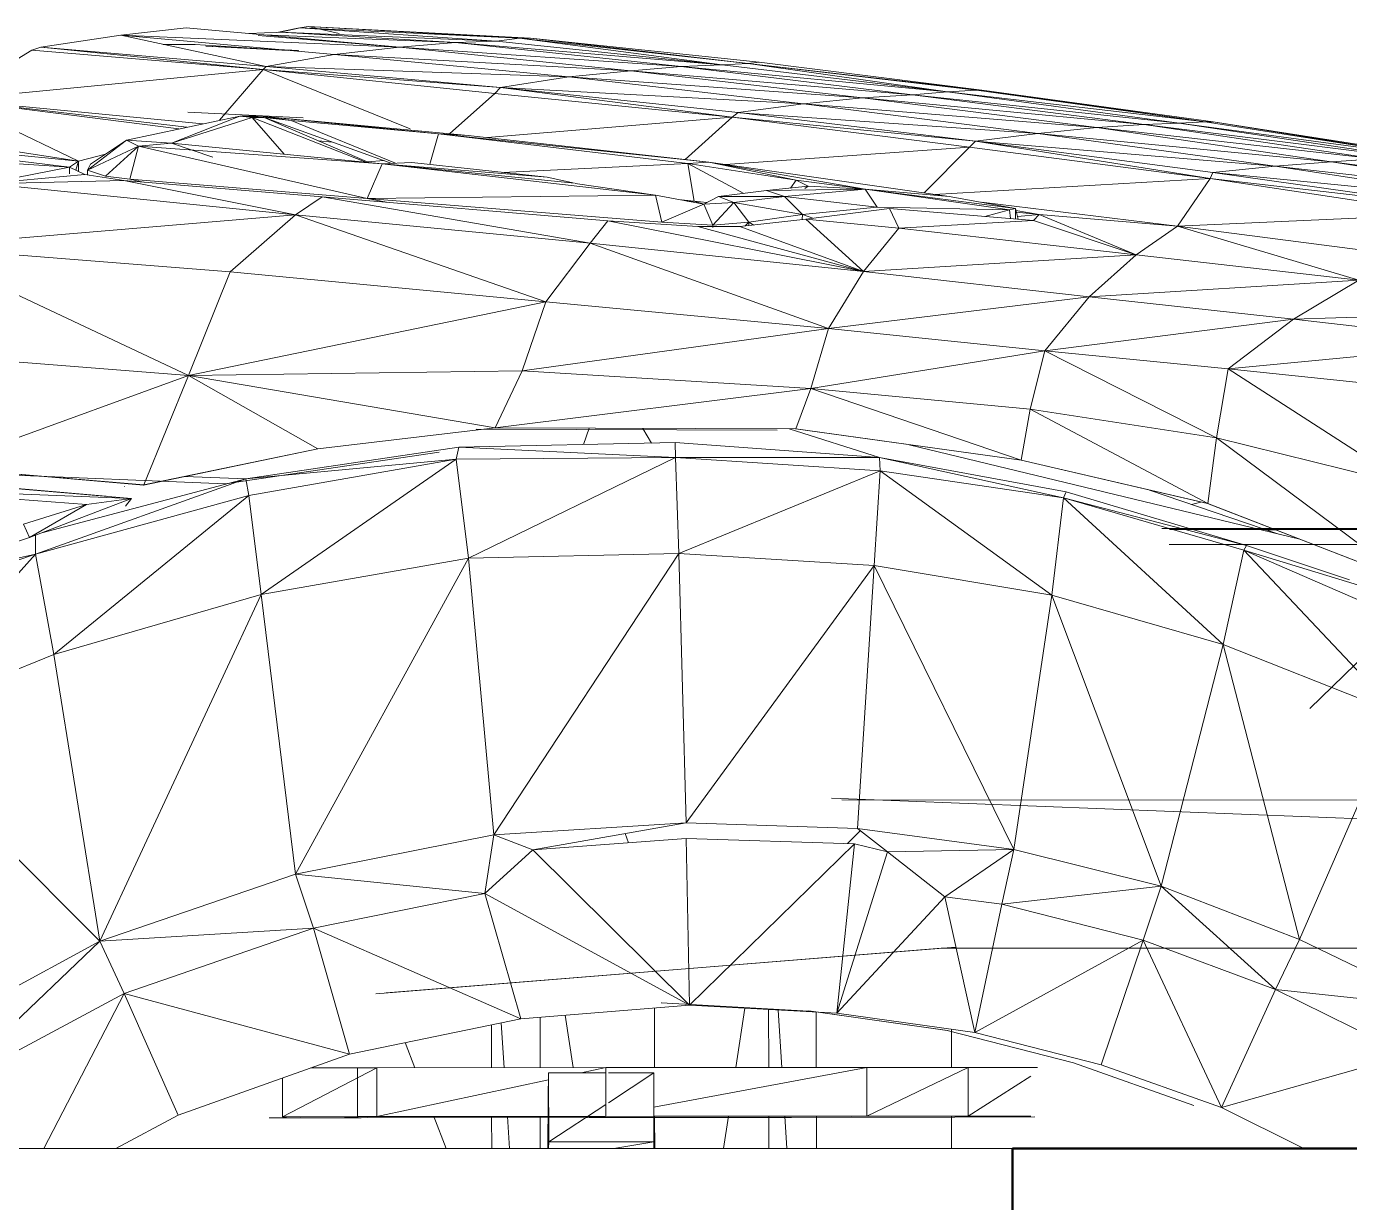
# Model space of a CAD drawing. Header units: inches. Extents: x -4169 to 1833, y -300 to 585.
# Drawn here: x -1953.85 to -1936.91, y -0.69 to 14.37 of the extents above; entities that cross this region are included whole.
import ezdxf

# ---------------------------------------------------------------- set-up
doc = ezdxf.new("R2010")
doc.units = ezdxf.units.IN
doc.header["$MEASUREMENT"] = 0
doc.linetypes.add('Aligning Line 1_8_', pattern=[0.25, 0.125, -0.125])
doc.linetypes.add('Grid Line 1_2_', pattern=[0.875, 0.5, -0.125, 0.125, -0.125])
for name, color, linetype, lineweight in [('0-1', 7, 'Continuous', 5), ('0-4', 7, 'Continuous', 9), ('A-FLOR-1', 53, 'Continuous', 50), ('A-FLOR-LEVL-1', 51, 'Grid Line 1_2_', 9), ('A-GENM', 5, 'Continuous', 9), ('C-TOPO', 7, 'Continuous', 9), ('G-ANNO-SYMB', 111, 'Aligning Line 1_8_', 9), ('G-ANNO-SYMB-2', 147, 'Aligning Line 1_8_', 9)]:
    doc.layers.add(name, color=color, linetype=linetype, lineweight=lineweight)

# ---------------------------------------------------------------- blocks, each defined once
blk = doc.blocks.new('CTR - 2nd Phase_rvt-1-BUILDING SECTION - NORTH_SOUTH THRU PARKING RAMP - LOOKING WEST')
at = {"layer": 'A-FLOR-1'}
for p, q in [((-1910.948, 0), (-1941.224, 0)), ((-1941.224, 0), (-1941.224, -16))]:
    blk.add_line(p, q, dxfattribs=at)
at = {"layer": 'A-FLOR-LEVL-1'}
blk.add_line((-4168.714, 0), (-1814.206, 0), dxfattribs=at)
blk = doc.blocks.new('Land_Rover_Evoque_-_SUV_Car_Vehicle_Automobile_13067 - Land Rover EVOQUE_dwg-1230547-BUILDING SECTION - NORTH_SOUTH THRU PARKING RAMP - LOOKING WEST')
at = {"layer": 'A-GENM'}
for p, q in [((-1953.669, 14.1), (-1952.642, 14.254)), ((-1952.642, 14.254), (-1951.808, 14.349)), ((-1952.642, 14.254), (-1949.075, 14.102)), ((-1952.642, 14.254), (-1949.909, 14.006)), ((-1952.642, 14.254), (-1950.782, 13.852)), ((-1951.808, 14.349), (-1949.075, 14.102)), ((-1951.002, 14.276), (-1950.603, 14.291)), ((-1950.603, 14.291), (-1951.002, 14.276)), ((-1950.883, 14.252), (-1949.075, 14.102)), ((-1950.811, 14.259), (-1948.356, 14.159)), ((-1950.375, 14.346), (-1950.647, 14.289)), ((-1950.647, 14.289), (-1950.375, 14.346)), ((-1950.603, 14.291), (-1950.346, 14.348)), ((-1950.346, 14.348), (-1950.603, 14.291)), ((-1950.603, 14.291), (-1948.356, 14.159)), ((-1950.603, 14.291), (-1947.83, 14.178)), ((-1950.244, 14.366), (-1950.375, 14.346)), ((-1950.375, 14.346), (-1950.244, 14.366)), ((-1950.346, 14.348), (-1950.244, 14.366)), ((-1950.244, 14.366), (-1950.346, 14.348)), ((-1950.346, 14.348), (-1947.83, 14.178)), ((-1950.346, 14.348), (-1947.536, 14.216)), ((-1950.244, 14.366), (-1947.395, 14.214)), ((-1950.244, 14.366), (-1947.536, 14.216)), ((-1949.846, 14.276), (-1950.244, 14.366)), ((-1953.784, 14.061), (-1953.669, 14.1)), ((-1953.669, 14.1), (-1950.782, 13.852)), ((-1953.669, 14.1), (-1950.82, 13.814)), ((-1951.691, 14.135), (-1952.1, 14.136)), ((-1951.691, 14.135), (-1950.498, 14.059)), ((-1951.556, 14.115), (-1950.498, 14.059)), ((-1951.556, 14.115), (-1950.362, 14.058)), ((-1949.075, 14.102), (-1949.909, 14.006)), ((-1949.075, 14.102), (-1948.356, 14.159)), ((-1946.11, 13.797), (-1949.075, 14.102)), ((-1945.468, 13.854), (-1949.075, 14.102)), ((-1948.356, 14.159), (-1947.83, 14.178)), ((-1945.468, 13.854), (-1948.356, 14.159)), ((-1944.943, 13.873), (-1948.356, 14.159)), ((-1947.83, 14.178), (-1947.536, 14.216)), ((-1944.943, 13.873), (-1947.83, 14.178)), ((-1944.943, 13.873), (-1947.536, 14.216)), ((-1944.61, 13.891), (-1947.536, 14.216)), ((-1947.536, 14.216), (-1947.395, 14.214)), ((-1944.469, 13.909), (-1947.395, 14.214)), ((-1944.61, 13.891), (-1947.395, 14.214)), ((-1954.817, 13.427), (-1953.784, 14.061)), ((-1953.784, 14.061), (-1950.82, 13.814)), ((-1949.909, 14.006), (-1950.782, 13.852)), ((-1946.905, 13.72), (-1949.909, 14.006)), ((-1946.11, 13.797), (-1949.909, 14.006)), ((-1944.61, 13.891), (-1944.469, 13.909)), ((-1941.58, 13.547), (-1944.469, 13.909)), ((-1954.817, 13.427), (-1950.82, 13.814)), ((-1951.377, 13.164), (-1950.82, 13.814)), ((-1950.782, 13.852), (-1950.82, 13.814)), ((-1947.779, 13.586), (-1950.82, 13.814)), ((-1948.936, 13.053), (-1950.82, 13.814)), ((-1947.855, 13.509), (-1950.82, 13.814)), ((-1946.905, 13.72), (-1950.782, 13.852)), ((-1950.782, 13.852), (-1947.779, 13.586)), ((-1946.905, 13.72), (-1946.11, 13.797)), ((-1946.11, 13.797), (-1945.468, 13.854)), ((-1943.145, 13.453), (-1946.11, 13.797)), ((-1942.504, 13.491), (-1946.11, 13.797)), ((-1945.468, 13.854), (-1944.943, 13.873)), ((-1942.504, 13.491), (-1945.468, 13.854)), ((-1942.054, 13.529), (-1945.468, 13.854)), ((-1944.943, 13.873), (-1944.61, 13.891)), ((-1942.054, 13.529), (-1944.943, 13.873)), ((-1942.054, 13.529), (-1944.61, 13.891)), ((-1941.683, 13.548), (-1944.61, 13.891)), ((-1941.58, 13.547), (-1944.61, 13.891)), ((-1947.779, 13.586), (-1947.855, 13.509)), ((-1946.905, 13.72), (-1947.779, 13.586)), ((-1943.902, 13.377), (-1947.779, 13.586)), ((-1947.779, 13.586), (-1944.737, 13.262)), ((-1947.779, 13.586), (-1944.813, 13.204)), ((-1943.145, 13.453), (-1946.905, 13.72)), ((-1943.902, 13.377), (-1946.905, 13.72)), ((-1954.817, 13.427), (-1953.185, 12.642)), ((-1954.817, 13.427), (-1951.902, 13.053)), ((-1954.817, 13.427), (-1951.798, 13.075)), ((-1954.817, 13.427), (-1951.593, 13.119)), ((-1948.432, 12.993), (-1947.855, 13.509)), ((-1944.813, 13.204), (-1947.855, 13.509)), ((-1943.145, 13.453), (-1943.902, 13.377)), ((-1943.145, 13.453), (-1942.504, 13.491)), ((-1939.539, 13.109), (-1943.145, 13.453)), ((-1940.142, 13.072), (-1943.145, 13.453)), ((-1942.504, 13.491), (-1942.054, 13.529)), ((-1939.539, 13.109), (-1942.504, 13.491)), ((-1939.089, 13.128), (-1942.504, 13.491)), ((-1942.054, 13.529), (-1941.683, 13.548)), ((-1939.089, 13.128), (-1942.054, 13.529)), ((-1938.756, 13.146), (-1942.054, 13.529)), ((-1938.756, 13.146), (-1941.683, 13.548)), ((-1941.683, 13.548), (-1941.58, 13.547)), ((-1938.653, 13.146), (-1941.58, 13.547)), ((-1938.756, 13.146), (-1941.58, 13.547)), ((-1952.569, 12.911), (-1951.119, 13.219)), ((-1951.992, 12.873), (-1951.119, 13.219)), ((-1951.786, 13.269), (-1950.306, 13.195)), ((-1950.901, 13.2), (-1951.119, 13.219)), ((-1951.119, 13.219), (-1950.808, 13.2)), ((-1950.85, 13.219), (-1951.119, 13.219)), ((-1951.119, 13.219), (-1950.962, 13.2)), ((-1948.193, 12.971), (-1950.85, 13.219)), ((-1948.576, 12.991), (-1950.85, 13.219)), ((-1950.85, 13.219), (-1950.462, 13.162)), ((-1944.737, 13.262), (-1944.813, 13.204)), ((-1943.902, 13.377), (-1944.737, 13.262)), ((-1944.737, 13.262), (-1941.696, 12.899)), ((-1940.9, 12.995), (-1944.715, 13.26)), ((-1940.9, 12.995), (-1943.902, 13.377)), ((-1940.142, 13.072), (-1943.902, 13.377)), ((-1957.807, 13.099), (-1953.299, 12.565)), ((-1957.807, 13.099), (-1953.185, 12.642)), ((-1956.35, 13.119), (-1953.185, 12.642)), ((-1951.992, 12.873), (-1950.962, 13.2)), ((-1950.551, 12.731), (-1950.962, 13.2)), ((-1950.808, 13.2), (-1950.962, 13.2)), ((-1950.962, 13.2), (-1949.507, 12.627)), ((-1950.462, 13.162), (-1950.808, 13.2)), ((-1950.808, 13.2), (-1949.173, 12.613)), ((-1950.808, 13.2), (-1949.465, 12.623)), ((-1948.576, 12.991), (-1950.462, 13.162)), ((-1950.462, 13.162), (-1949.125, 12.615)), ((-1944.813, 13.204), (-1947.948, 12.944)), ((-1945.416, 12.661), (-1944.813, 13.204)), ((-1941.696, 12.899), (-1944.813, 13.204)), ((-1941.773, 12.822), (-1944.813, 13.204)), ((-1940.9, 12.995), (-1940.142, 13.072)), ((-1939.539, 13.109), (-1940.142, 13.072)), ((-1937.139, 12.632), (-1940.142, 13.072)), ((-1936.573, 12.67), (-1940.142, 13.072)), ((-1939.539, 13.109), (-1939.089, 13.128)), ((-1936.163, 12.689), (-1939.539, 13.109)), ((-1936.573, 12.67), (-1939.539, 13.109)), ((-1939.089, 13.128), (-1938.756, 13.146)), ((-1936.163, 12.689), (-1939.089, 13.128)), ((-1935.829, 12.688), (-1939.089, 13.128)), ((-1935.829, 12.688), (-1938.756, 13.146)), ((-1938.756, 13.146), (-1938.653, 13.146)), ((-1935.726, 12.687), (-1938.653, 13.146)), ((-1935.829, 12.688), (-1938.653, 13.146)), ((-1959.879, 12.983), (-1953.299, 12.565)), ((-1952.569, 12.911), (-1953.068, 12.527)), ((-1952.569, 12.911), (-1953.031, 12.604)), ((-1951.992, 12.873), (-1952.569, 12.911)), ((-1952.415, 12.834), (-1952.569, 12.911)), ((-1950.116, 12.903), (-1949.932, 12.885)), ((-1948.576, 12.991), (-1948.686, 12.601)), ((-1945.114, 12.628), (-1948.576, 12.991)), ((-1945.38, 12.609), (-1948.576, 12.991)), ((-1948.576, 12.991), (-1948.193, 12.971)), ((-1945.114, 12.628), (-1948.193, 12.971)), ((-1941.696, 12.899), (-1941.773, 12.822)), ((-1940.9, 12.995), (-1941.696, 12.899)), ((-1937.858, 12.575), (-1941.696, 12.899)), ((-1941.696, 12.899), (-1938.656, 12.498)), ((-1941.696, 12.899), (-1938.692, 12.421)), ((-1937.139, 12.632), (-1940.9, 12.995)), ((-1940.9, 12.995), (-1937.858, 12.575)), ((-1953.185, 12.642), (-1952.84, 12.731)), ((-1952.415, 12.834), (-1953.068, 12.527)), ((-1952.415, 12.834), (-1952.837, 12.45)), ((-1952.415, 12.834), (-1952.528, 12.412)), ((-1951.992, 12.873), (-1952.415, 12.834)), ((-1949.298, 12.606), (-1952.415, 12.834)), ((-1952.415, 12.834), (-1949.487, 12.164)), ((-1949.298, 12.606), (-1951.992, 12.873)), ((-1951.465, 12.692), (-1951.992, 12.873)), ((-1944.897, 12.597), (-1941.773, 12.822)), ((-1942.356, 12.234), (-1941.773, 12.822)), ((-1938.692, 12.421), (-1941.773, 12.822)), ((-1953.299, 12.565), (-1954.371, 12.353)), ((-1953.299, 12.565), (-1953.185, 12.642)), ((-1953.299, 12.565), (-1953.105, 12.469)), ((-1953.299, 12.565), (-1953.299, 12.477)), ((-1953.185, 12.642), (-1953.221, 12.527)), ((-1953.185, 12.642), (-1953.185, 12.509)), ((-1953.068, 12.527), (-1953.031, 12.604)), ((-1949.271, 12.648), (-1949.487, 12.632)), ((-1949.298, 12.606), (-1949.487, 12.164)), ((-1949.298, 12.606), (-1948.914, 12.626)), ((-1949.298, 12.606), (-1947.182, 12.435)), ((-1949.298, 12.606), (-1946.833, 12.359)), ((-1949.298, 12.606), (-1945.795, 12.206)), ((-1948.914, 12.626), (-1947.182, 12.435)), ((-1945.38, 12.609), (-1947.755, 12.498)), ((-1945.114, 12.628), (-1945.38, 12.609)), ((-1943.996, 12.398), (-1945.38, 12.609)), ((-1945.38, 12.609), (-1944.664, 12.228)), ((-1945.38, 12.609), (-1945.302, 12.129)), ((-1945.114, 12.628), (-1942.035, 12.189)), ((-1943.11, 12.284), (-1945.114, 12.628)), ((-1943.996, 12.398), (-1945.114, 12.628)), ((-1937.858, 12.575), (-1938.656, 12.498)), ((-1937.139, 12.632), (-1937.858, 12.575)), ((-1937.858, 12.575), (-1934.136, 12.154)), ((-1937.858, 12.575), (-1934.816, 12.116)), ((-1937.139, 12.632), (-1936.573, 12.67)), ((-1937.139, 12.632), (-1934.136, 12.154)), ((-1937.139, 12.632), (-1933.61, 12.173)), ((-1954.371, 12.353), (-1953.105, 12.469)), ((-1954.371, 12.353), (-1952.604, 12.393)), ((-1953.105, 12.469), (-1952.604, 12.393)), ((-1953.068, 12.527), (-1953.068, 12.464)), ((-1952.837, 12.45), (-1953.068, 12.527)), ((-1952.528, 12.412), (-1952.837, 12.45)), ((-1950.064, 12.183), (-1952.604, 12.393)), ((-1950.405, 11.953), (-1952.604, 12.393)), ((-1949.487, 12.164), (-1952.528, 12.412)), ((-1952.528, 12.412), (-1952.356, 12.373)), ((-1947.182, 12.435), (-1946.833, 12.359)), ((-1943.996, 12.398), (-1944.066, 12.297)), ((-1943.11, 12.284), (-1943.996, 12.398)), ((-1943.839, 12.322), (-1943.996, 12.398)), ((-1942.227, 12.216), (-1938.692, 12.421)), ((-1939.112, 11.807), (-1938.692, 12.421)), ((-1938.656, 12.498), (-1938.692, 12.421)), ((-1935.575, 12.059), (-1938.692, 12.421)), ((-1938.692, 12.421), (-1935.65, 11.962)), ((-1934.816, 12.116), (-1938.656, 12.498)), ((-1935.575, 12.059), (-1938.656, 12.498)), ((-1954.371, 12.353), (-1950.405, 11.953)), ((-1945.795, 12.206), (-1949.487, 12.164)), ((-1946.826, 12.357), (-1945.795, 12.206)), ((-1945.795, 12.206), (-1945.178, 12.091)), ((-1945.795, 12.206), (-1945.715, 11.86)), ((-1944.988, 12.187), (-1944.376, 12.264)), ((-1944.376, 12.264), (-1943.839, 12.322)), ((-1944.376, 12.264), (-1943.11, 12.284)), ((-1944.144, 12.187), (-1944.376, 12.264)), ((-1944.144, 12.187), (-1943.11, 12.284)), ((-1943.839, 12.322), (-1943.884, 12.289)), ((-1943.11, 12.284), (-1943.839, 12.322)), ((-1943.11, 12.284), (-1942.035, 12.189)), ((-1943.11, 12.284), (-1941.187, 12.035)), ((-1943.11, 12.284), (-1941.263, 12.016)), ((-1943.11, 12.284), (-1942.955, 12.054)), ((-1950.064, 12.183), (-1950.405, 11.953)), ((-1946.406, 11.879), (-1950.064, 12.183)), ((-1946.632, 11.591), (-1950.064, 12.183)), ((-1945.715, 11.86), (-1949.487, 12.164)), ((-1949.487, 12.164), (-1949.24, 12.115)), ((-1945.178, 12.091), (-1945.715, 11.86)), ((-1945.302, 12.129), (-1945.465, 12.144)), ((-1945.302, 12.129), (-1945.464, 12.144)), ((-1945.302, 12.129), (-1945.392, 12.13)), ((-1945.302, 12.129), (-1945.364, 12.125)), ((-1945.302, 12.129), (-1945.139, 12.111)), ((-1945.302, 12.129), (-1945.178, 12.091)), ((-1945.139, 12.111), (-1945.302, 12.129)), ((-1945.178, 12.091), (-1944.988, 12.187)), ((-1945.178, 12.091), (-1944.794, 12.11)), ((-1945.178, 12.091), (-1945.062, 11.822)), ((-1944.794, 12.11), (-1945.062, 11.822)), ((-1944.794, 12.11), (-1944.988, 12.187)), ((-1944.988, 12.187), (-1944.144, 12.187)), ((-1944.794, 12.11), (-1944.144, 12.187)), ((-1944.794, 12.11), (-1943.912, 11.957)), ((-1944.794, 12.11), (-1944.601, 11.861)), ((-1944.144, 12.187), (-1942.955, 12.054)), ((-1944.144, 12.187), (-1943.912, 11.957)), ((-1942.955, 12.054), (-1943.912, 11.957)), ((-1942.8, 12.034), (-1943.872, 11.899)), ((-1941.263, 12.016), (-1942.955, 12.054)), ((-1940.954, 11.882), (-1942.8, 12.034)), ((-1942.679, 11.785), (-1942.8, 12.034)), ((-1942.035, 12.189), (-1941.187, 12.035)), ((-1941.62, 12.114), (-1939.112, 11.807)), ((-1941.187, 12.035), (-1941.263, 12.016)), ((-1941.187, 12.035), (-1941.15, 11.899)), ((-1941.187, 12.035), (-1941.187, 11.902)), ((-1955.285, 11.546), (-1950.405, 11.953)), ((-1950.405, 11.953), (-1951.242, 11.223)), ((-1946.632, 11.591), (-1950.405, 11.953)), ((-1950.405, 11.953), (-1947.2, 10.842)), ((-1946.406, 11.879), (-1946.632, 11.591)), ((-1945.253, 11.803), (-1946.406, 11.879)), ((-1943.13, 11.229), (-1946.406, 11.879)), ((-1944.601, 11.861), (-1945.062, 11.822)), ((-1943.872, 11.899), (-1944.715, 11.803)), ((-1944.601, 11.861), (-1944.648, 11.811)), ((-1943.912, 11.957), (-1944.601, 11.861)), ((-1944.601, 11.861), (-1944.601, 11.816)), ((-1944.601, 11.861), (-1944.538, 11.823)), ((-1943.912, 11.957), (-1943.917, 11.894)), ((-1943.912, 11.957), (-1943.781, 11.911)), ((-1942.679, 11.785), (-1943.872, 11.899)), ((-1943.872, 11.899), (-1943.13, 11.229)), ((-1940.954, 11.882), (-1942.679, 11.785)), ((-1941.263, 12.016), (-1941.578, 11.934)), ((-1941.263, 12.016), (-1941.249, 11.907)), ((-1941.18, 12.008), (-1940.88, 11.959)), ((-1941.174, 11.989), (-1940.88, 11.959)), ((-1940.88, 11.959), (-1941.159, 11.933)), ((-1940.88, 11.959), (-1940.954, 11.882)), ((-1939.638, 11.442), (-1940.954, 11.882)), ((-1940.88, 11.959), (-1939.112, 11.807)), ((-1940.88, 11.959), (-1939.638, 11.442)), ((-1939.112, 11.807), (-1935.65, 11.962)), ((-1945.062, 11.822), (-1945.715, 11.86)), ((-1944.715, 11.803), (-1945.253, 11.803)), ((-1943.13, 11.229), (-1945.253, 11.803)), ((-1945.062, 11.822), (-1945.062, 11.793)), ((-1943.13, 11.229), (-1944.715, 11.803)), ((-1942.679, 11.785), (-1943.13, 11.229)), ((-1939.638, 11.442), (-1942.679, 11.785)), ((-1939.112, 11.807), (-1939.638, 11.442)), ((-1939.112, 11.807), (-1936.79, 11.117)), ((-1939.112, 11.807), (-1935.992, 11.406)), ((-1955.285, 11.546), (-1951.242, 11.223)), ((-1955.285, 11.546), (-1951.777, 9.897)), ((-1946.632, 11.591), (-1947.2, 10.842)), ((-1943.13, 11.229), (-1946.632, 11.591)), ((-1946.632, 11.591), (-1943.581, 10.499)), ((-1939.638, 11.442), (-1943.13, 11.229)), ((-1939.638, 11.442), (-1940.242, 10.904)), ((-1939.638, 11.442), (-1936.79, 11.117)), ((-1951.242, 11.223), (-1951.777, 9.897)), ((-1947.2, 10.842), (-1951.242, 11.223)), ((-1943.13, 11.229), (-1943.581, 10.499)), ((-1943.13, 11.229), (-1940.242, 10.904)), ((-1940.242, 10.904), (-1936.79, 11.117)), ((-1937.625, 10.618), (-1936.79, 11.117)), ((-1940.242, 10.904), (-1943.581, 10.499)), ((-1940.242, 10.904), (-1940.81, 10.213)), ((-1940.242, 10.904), (-1937.625, 10.618)), ((-1947.2, 10.842), (-1951.777, 9.897)), ((-1947.2, 10.842), (-1947.505, 9.958)), ((-1943.581, 10.499), (-1947.2, 10.842)), ((-1937.625, 10.618), (-1933.865, 10.736)), ((-1937.625, 10.618), (-1940.81, 10.213)), ((-1938.461, 9.984), (-1937.625, 10.618)), ((-1934.969, 10.313), (-1937.625, 10.618)), ((-1943.581, 10.499), (-1947.505, 9.958)), ((-1943.581, 10.499), (-1943.808, 9.731)), ((-1943.581, 10.499), (-1940.81, 10.213)), ((-1940.81, 10.213), (-1943.808, 9.731)), ((-1940.81, 10.213), (-1940.999, 9.464)), ((-1938.461, 9.984), (-1940.81, 10.213)), ((-1940.81, 10.213), (-1938.611, 9.1)), ((-1938.461, 9.984), (-1934.969, 10.313)), ((-1951.777, 9.897), (-1955.165, 10.164)), ((-1951.777, 9.897), (-1955.007, 8.723)), ((-1951.777, 9.897), (-1952.35, 8.495)), ((-1947.505, 9.958), (-1951.777, 9.897)), ((-1951.777, 9.897), (-1947.849, 9.228)), ((-1951.777, 9.897), (-1950.119, 8.958)), ((-1947.505, 9.958), (-1947.849, 9.228)), ((-1943.808, 9.731), (-1947.505, 9.958)), ((-1938.461, 9.984), (-1938.611, 9.1)), ((-1938.461, 9.984), (-1936.113, 9.736)), ((-1938.461, 9.984), (-1936.147, 8.488)), ((-1943.808, 9.731), (-1947.849, 9.228)), ((-1943.808, 9.731), (-1944, 9.212)), ((-1940.999, 9.464), (-1943.808, 9.731)), ((-1941.112, 8.811), (-1943.808, 9.731)), ((-1940.999, 9.464), (-1941.112, 8.811)), ((-1938.611, 9.1), (-1940.999, 9.464)), ((-1938.724, 8.256), (-1940.999, 9.464)), ((-1947.849, 9.228), (-1950.121, 8.957)), ((-1947.849, 9.228), (-1950.119, 8.958)), ((-1947.849, 9.228), (-1950.119, 8.958)), ((-1948.09, 9.211), (-1944.236, 9.195)), ((-1947.849, 9.228), (-1944, 9.212)), ((-1944, 9.212), (-1947.849, 9.228)), ((-1944.001, 9.212), (-1947.849, 9.228)), ((-1947.849, 9.228), (-1947.849, 9.228)), ((-1946.645, 9.223), (-1946.719, 9.012)), ((-1945.845, 9.031), (-1945.958, 9.22)), ((-1942.925, 8.847), (-1944.083, 9.212)), ((-1941.113, 8.811), (-1944.001, 9.212)), ((-1941.112, 8.811), (-1944, 9.212)), ((-1941.112, 8.811), (-1944, 9.212)), ((-1948.314, 8.978), (-1945.543, 9.038)), ((-1948.314, 8.978), (-1945.543, 9.038)), ((-1945.543, 9.038), (-1942.925, 8.848)), ((-1945.538, 8.846), (-1945.543, 9.038)), ((-1945.543, 9.038), (-1942.925, 8.848)), ((-1942.548, 9.01), (-1937.545, 7.8)), ((-1942.548, 9.01), (-1937.545, 7.8)), ((-1938.611, 9.1), (-1938.724, 8.256)), ((-1936.147, 8.488), (-1938.611, 9.1)), ((-1936.143, 7.259), (-1938.611, 9.1)), ((-1950.119, 8.958), (-1952.353, 8.494)), ((-1950.121, 8.957), (-1952.353, 8.494)), ((-1950.119, 8.958), (-1952.35, 8.495)), ((-1950.119, 8.958), (-1952.35, 8.495)), ((-1951.305, 8.51), (-1948.567, 8.913)), ((-1951.044, 8.573), (-1948.314, 8.978)), ((-1948.348, 8.825), (-1951.044, 8.573)), ((-1948.348, 8.825), (-1951.003, 8.361)), ((-1948.348, 8.825), (-1950.844, 7.094)), ((-1948.348, 8.825), (-1948.314, 8.978)), ((-1945.538, 8.846), (-1948.348, 8.825)), ((-1948.348, 8.825), (-1948.189, 7.557)), ((-1945.538, 8.846), (-1948.314, 8.978)), ((-1945.538, 8.846), (-1948.189, 7.557)), ((-1945.538, 8.846), (-1942.925, 8.848)), ((-1942.92, 8.675), (-1945.538, 8.846)), ((-1945.538, 8.846), (-1945.495, 7.617)), ((-1942.925, 8.848), (-1940.537, 8.408)), ((-1940.572, 8.331), (-1942.925, 8.848)), ((-1942.92, 8.675), (-1942.925, 8.848)), ((-1942.925, 8.848), (-1940.537, 8.408)), ((-1938.724, 8.256), (-1941.112, 8.811)), ((-1938.724, 8.256), (-1941.112, 8.811)), ((-1957.311, 8.758), (-1951.305, 8.51)), ((-1952.353, 8.494), (-1955.011, 8.723)), ((-1952.35, 8.495), (-1955.007, 8.723)), ((-1952.35, 8.495), (-1955.007, 8.723)), ((-1942.92, 8.675), (-1945.495, 7.617)), ((-1942.92, 8.675), (-1942.993, 7.465)), ((-1940.572, 8.331), (-1942.92, 8.675)), ((-1942.92, 8.675), (-1940.72, 7.082)), ((-1938.725, 8.256), (-1941.113, 8.811)), ((-1952.83, 8.353), (-1956.221, 8.641)), ((-1955.894, 8.607), (-1952.506, 8.322)), ((-1953.734, 7.61), (-1951.044, 8.573)), ((-1951.044, 8.573), (-1953.656, 7.881)), ((-1951.044, 8.573), (-1953.656, 7.881)), ((-1952.594, 8.477), (-1952.598, 8.477)), ((-1952.353, 8.494), (-1952.35, 8.495)), ((-1951.822, 8.604), (-1951.044, 8.573)), ((-1951.003, 8.361), (-1951.044, 8.573)), ((-1955.892, 8.454), (-1952.506, 8.322)), ((-1955.892, 8.454), (-1953.082, 8.245)), ((-1952.506, 8.322), (-1953.814, 7.821)), ((-1952.506, 8.322), (-1953.813, 7.821)), ((-1951.003, 8.361), (-1953.734, 7.61)), ((-1951.003, 8.361), (-1953.499, 6.323)), ((-1952.506, 8.322), (-1953.082, 8.245)), ((-1952.506, 8.322), (-1952.583, 8.225)), ((-1951.003, 8.361), (-1950.844, 7.094)), ((-1940.572, 8.331), (-1940.72, 7.082)), ((-1940.572, 8.331), (-1940.537, 8.408)), ((-1938.261, 7.66), (-1940.572, 8.331)), ((-1940.572, 8.331), (-1938.524, 6.451)), ((-1940.572, 8.331), (-1938.226, 7.718)), ((-1940.537, 8.408), (-1938.226, 7.718)), ((-1940.537, 8.408), (-1938.226, 7.718)), ((-1937.813, 7.864), (-1939.471, 8.429)), ((-1953.082, 8.245), (-1953.889, 7.994)), ((-1953.082, 8.245), (-1953.813, 7.821)), ((-1938.931, 8.245), (-1938.811, 8.275)), ((-1936.144, 7.259), (-1938.725, 8.256)), ((-1936.143, 7.259), (-1938.724, 8.256)), ((-1936.143, 7.259), (-1938.724, 8.256)), ((-1953.813, 7.821), (-1953.889, 7.994)), ((-1953.813, 7.821), (-1954.698, 7.532)), ((-1953.734, 7.61), (-1953.737, 7.85)), ((-1933.612, 7.938), (-1939.31, 7.937)), ((-1939.214, 7.924), (-1933.516, 7.925)), ((-1937.894, 7.934), (-1938.018, 7.934)), ((-1938.016, 7.934), (-1937.892, 7.934)), ((-1937.982, 7.922), (-1937.862, 7.922)), ((-1937.86, 7.922), (-1937.98, 7.922)), ((-1939.218, 7.732), (-1933.52, 7.733)), ((-1938.261, 7.66), (-1938.524, 6.451)), ((-1938.261, 7.66), (-1938.226, 7.718)), ((-1935.832, 6.606), (-1938.261, 7.66)), ((-1938.261, 7.66), (-1936.291, 5.569)), ((-1938.261, 7.66), (-1935.797, 6.909)), ((-1938.226, 7.718), (-1936.909, 7.281)), ((-1938.226, 7.718), (-1936.909, 7.281)), ((-1953.734, 7.61), (-1955.811, 6.898)), ((-1953.734, 7.61), (-1955.692, 5.438)), ((-1953.734, 7.61), (-1955.463, 7.226)), ((-1953.734, 7.61), (-1953.499, 6.323)), ((-1950.844, 7.094), (-1948.189, 7.557)), ((-1950.407, 3.512), (-1948.189, 7.557)), ((-1948.189, 7.557), (-1945.495, 7.617)), ((-1948.189, 7.557), (-1947.867, 4.014)), ((-1947.867, 4.014), (-1945.495, 7.617)), ((-1945.495, 7.617), (-1945.402, 4.17)), ((-1945.495, 7.617), (-1942.993, 7.465)), ((-1945.402, 4.17), (-1942.993, 7.465)), ((-1942.993, 7.465), (-1943.209, 4.095)), ((-1942.993, 7.465), (-1940.72, 7.082)), ((-1942.993, 7.465), (-1941.206, 3.827)), ((-1953.499, 6.323), (-1950.844, 7.094)), ((-1952.911, 2.656), (-1950.844, 7.094)), ((-1950.844, 7.094), (-1950.407, 3.512)), ((-1940.72, 7.082), (-1941.206, 3.827)), ((-1939.318, 3.358), (-1940.72, 7.082)), ((-1938.524, 6.451), (-1940.72, 7.082)), ((-1937.416, 5.635), (-1935.992, 7.018)), ((-1939.318, 3.358), (-1938.524, 6.451)), ((-1937.547, 2.677), (-1938.524, 6.451)), ((-1938.524, 6.451), (-1936.291, 5.569)), ((-1955.692, 5.438), (-1953.499, 6.323)), ((-1952.911, 2.656), (-1953.499, 6.323)), ((-1955.692, 5.438), (-1952.911, 2.656)), ((-1937.547, 2.677), (-1936.291, 5.569)), ((-1921.985, 3.653), (-1943.54, 4.483)), ((-1935.18, 4.458), (-1943.408, 4.465)), ((-1947.867, 4.014), (-1945.402, 4.17)), ((-1945.402, 4.17), (-1947.366, 3.822)), ((-1945.402, 4.17), (-1943.209, 4.095)), ((-1943.175, 4.068), (-1943.335, 3.905)), ((-1943.209, 4.095), (-1942.823, 3.797)), ((-1941.206, 3.827), (-1943.209, 4.095)), ((-1950.407, 3.512), (-1947.867, 4.014)), ((-1947.867, 4.014), (-1947.981, 3.265)), ((-1947.867, 4.014), (-1947.366, 3.822)), ((-1945.402, 3.968), (-1947.366, 3.822)), ((-1946.185, 4.031), (-1946.141, 3.913)), ((-1943.246, 3.902), (-1945.402, 3.968)), ((-1945.362, 1.836), (-1945.402, 3.968)), ((-1945.362, 1.836), (-1943.246, 3.902)), ((-1943.475, 1.731), (-1943.246, 3.902)), ((-1942.823, 3.797), (-1943.246, 3.902)), ((-1947.366, 3.822), (-1947.981, 3.265)), ((-1947.981, 3.265), (-1947.366, 3.822)), ((-1945.362, 1.836), (-1947.366, 3.822)), ((-1943.475, 1.731), (-1942.823, 3.797)), ((-1941.206, 3.827), (-1942.823, 3.797)), ((-1942.091, 3.221), (-1942.823, 3.797)), ((-1942.823, 3.797), (-1942.091, 3.221)), ((-1941.206, 3.827), (-1942.091, 3.221)), ((-1941.206, 3.827), (-1941.359, 3.126)), ((-1939.318, 3.358), (-1941.206, 3.827)), ((-1952.911, 2.656), (-1950.407, 3.512)), ((-1950.407, 3.512), (-1950.176, 2.821)), ((-1950.407, 3.512), (-1947.981, 3.265)), ((-1947.981, 3.265), (-1950.176, 2.821)), ((-1950.176, 2.821), (-1947.981, 3.265)), ((-1945.362, 1.836), (-1947.981, 3.265)), ((-1947.518, 1.661), (-1947.981, 3.265)), ((-1943.475, 1.731), (-1942.091, 3.221)), ((-1941.359, 3.126), (-1942.091, 3.221)), ((-1941.705, 1.483), (-1942.091, 3.221)), ((-1942.091, 3.221), (-1941.359, 3.126)), ((-1939.318, 3.358), (-1941.359, 3.126)), ((-1939.318, 3.358), (-1939.549, 2.666)), ((-1939.318, 3.358), (-1937.547, 2.677)), ((-1939.318, 3.358), (-1937.854, 2.033)), ((-1941.705, 1.483), (-1941.359, 3.126)), ((-1939.549, 2.666), (-1941.359, 3.126)), ((-1941.359, 3.126), (-1939.549, 2.666)), ((-1952.911, 2.656), (-1950.176, 2.821)), ((-1950.176, 2.821), (-1952.602, 1.984)), ((-1952.602, 1.984), (-1950.176, 2.821)), ((-1947.518, 1.661), (-1950.176, 2.821)), ((-1949.713, 1.208), (-1950.176, 2.821)), ((-1955.297, 1.357), (-1952.911, 2.656)), ((-1952.911, 2.656), (-1954.911, 0.743)), ((-1952.911, 2.656), (-1952.602, 1.984)), ((-1942.19, 2.559), (-1949.377, 1.981)), ((-1941.955, 2.576), (-1949.246, 1.991)), ((-1931.983, 2.568), (-1942.19, 2.559)), ((-1942.19, 2.559), (-1942.138, 2.563)), ((-1931.933, 2.572), (-1942.138, 2.563)), ((-1941.955, 2.576), (-1942.006, 2.573)), ((-1941.705, 1.483), (-1939.549, 2.666)), ((-1940.087, 1.072), (-1939.549, 2.666)), ((-1937.854, 2.033), (-1939.549, 2.666)), ((-1938.545, 0.525), (-1939.549, 2.666)), ((-1939.549, 2.666), (-1937.854, 2.033)), ((-1937.547, 2.677), (-1937.854, 2.033)), ((-1937.547, 2.677), (-1935.775, 1.814)), ((-1938.545, 0.525), (-1937.854, 2.033)), ((-1936.159, 1.199), (-1937.854, 2.033)), ((-1937.854, 2.033), (-1936.159, 1.199)), ((-1935.775, 1.814), (-1937.854, 2.033)), ((-1952.602, 1.984), (-1954.911, 0.743)), ((-1954.911, 0.743), (-1952.602, 1.984)), ((-1953.629, 0), (-1952.602, 1.984)), ((-1949.713, 1.208), (-1952.602, 1.984)), ((-1951.907, 0.428), (-1952.602, 1.984)), ((-1949.192, 1.995), (-1949.246, 1.991)), ((-1943.831, 1.759), (-1945.721, 1.865)), ((-1945.721, 1.865), (-1945.717, 1.865)), ((-1945.362, 1.836), (-1947.518, 1.661)), ((-1946.954, 1.707), (-1946.85, 1.035)), ((-1945.808, 1.036), (-1945.809, 1.799)), ((-1943.475, 1.731), (-1945.362, 1.836)), ((-1944.653, 1.796), (-1944.768, 1.036)), ((-1944.348, 1.779), (-1944.346, 1.037)), ((-1944.179, 1.037), (-1944.225, 1.772)), ((-1942.062, 1.51), (-1943.833, 1.76)), ((-1942.058, 1.51), (-1943.833, 1.76)), ((-1943.736, 1.037), (-1943.737, 1.746)), ((-1941.705, 1.483), (-1943.475, 1.731)), ((-1947.518, 1.661), (-1949.713, 1.208)), ((-1947.896, 1.583), (-1947.895, 1.034)), ((-1947.774, 1.608), (-1947.735, 1.034)), ((-1947.52, 1.661), (-1947.518, 1.661)), ((-1947.272, 1.035), (-1947.273, 1.681)), ((-1942.005, 1.038), (-1942.005, 1.525)), ((-1940.444, 1.098), (-1942.062, 1.51)), ((-1940.087, 1.072), (-1941.705, 1.483)), ((-1949.713, 1.208), (-1951.907, 0.428)), ((-1948.876, 1.033), (-1949, 1.355)), ((-1938.545, 0.525), (-1936.159, 1.199)), ((-1949.365, 1.033), (-1950.572, 0.406)), ((-1949.365, 1.033), (-1950.21, 1.031)), ((-1949.611, 1.031), (-1949.611, 0.407)), ((-1946.432, 1.035), (-1949.365, 1.033)), ((-1949.365, 0.409), (-1949.365, 1.033)), ((-1946.432, 1.035), (-1946.748, 0.968)), ((-1943.088, 1.037), (-1946.432, 1.035)), ((-1946.432, 1.035), (-1946.432, 0.411)), ((-1943.088, 1.037), (-1945.815, 0.527)), ((-1943.088, 1.037), (-1941.793, 1.038)), ((-1943.088, 0.413), (-1941.793, 1.038)), ((-1943.088, 1.037), (-1943.088, 0.413)), ((-1941.793, 1.038), (-1940.905, 1.037)), ((-1941.793, 1.038), (-1941.792, 0.413)), ((-1938.902, 0.551), (-1940.444, 1.098)), ((-1938.545, 0.525), (-1940.087, 1.072)), ((-1950.572, 0.406), (-1950.573, 0.902)), ((-1947.164, 0.879), (-1949.365, 0.409)), ((-1947.164, 0.968), (-1947.171, 0.63)), ((-1947.164, 0.968), (-1947.165, 0.663)), ((-1946.432, 0.968), (-1947.164, 0.968)), ((-1947.162, 0.084), (-1947.164, 0.968)), ((-1946.398, 0.586), (-1945.815, 0.969)), ((-1945.815, 0.969), (-1946.397, 0.968)), ((-1945.815, 0.085), (-1945.815, 0.969)), ((-1941.792, 0.413), (-1940.99, 0.926)), ((-1947.171, 0.63), (-1947.173, 0)), ((-1947.162, 0.084), (-1946.432, 0.564)), ((-1937.491, 0), (-1938.545, 0.525)), ((-1951.907, 0.428), (-1952.705, 0)), ((-1949.564, 0.394), (-1950.744, 0.394)), ((-1949.365, 0.409), (-1950.572, 0.406)), ((-1950.572, 0.406), (-1950.519, 0.404)), ((-1950.342, 0.405), (-1949.611, 0.407)), ((-1949.603, 0.397), (-1949.78, 0.395)), ((-1948.482, 0.409), (-1949.611, 0.407)), ((-1949.611, 0.407), (-1949.48, 0.405)), ((-1946.644, 0.396), (-1949.564, 0.394)), ((-1947.163, 0.411), (-1949.365, 0.409)), ((-1949.365, 0.409), (-1948.482, 0.409)), ((-1948.476, 0), (-1948.634, 0.408)), ((-1946.435, 0.411), (-1948.482, 0.409)), ((-1947.894, 0.409), (-1947.893, 0)), ((-1947.692, 0.409), (-1947.664, 0)), ((-1947.271, 0), (-1947.271, 0.41)), ((-1947.172, 0), (-1947.171, 0.41)), ((-1947.169, 0), (-1947.17, 0.41)), ((-1947.166, 0.411), (-1947.168, 0)), ((-1946.644, 0.396), (-1944.055, 0.398)), ((-1943.86, 0.413), (-1946.435, 0.411)), ((-1945.815, 0.412), (-1943.088, 0.413)), ((-1945.806, 0), (-1945.807, 0.411)), ((-1944.862, 0.412), (-1944.924, 0)), ((-1944.345, 0.412), (-1944.345, 0)), ((-1944.114, 0), (-1944.14, 0.412)), ((-1941.964, 0.401), (-1944.055, 0.398)), ((-1943.286, 0.399), (-1944.055, 0.398)), ((-1942.756, 0.412), (-1943.86, 0.413)), ((-1943.734, 0), (-1943.735, 0.413)), ((-1943.088, 0.413), (-1941.792, 0.413)), ((-1941.817, 0.412), (-1942.756, 0.412)), ((-1942.004, 0), (-1942.004, 0.412)), ((-1941.964, 0.401), (-1940.939, 0.404)), ((-1941.792, 0.413), (-1940.989, 0.412)), ((-1947.162, 0.084), (-1947.165, 0)), ((-1947.162, 0.084), (-1945.815, 0.085)), ((-1945.815, 0.085), (-1946.331, 0)), ((-1945.815, 0.085), (-1945.817, 0))]:
    blk.add_line(p, q, dxfattribs=at)
blk = doc.blocks.new('Land_Rover_Evoque_-_SUV_Car_Vehicle_Automobile_13067 - Land_Rover_Evoque_-_SUV_Car_Vehicle_Automobile_13067-1230553-BUILDING SECTION - NORTH_SOUTH THRU PARKING RAMP - LOOKING WEST')
blk.add_blockref('Land_Rover_Evoque_-_SUV_Car_Vehicle_Automobile_13067 - Land Rover EVOQUE_dwg-1230547-BUILDING SECTION - NORTH_SOUTH THRU PARKING RAMP - LOOKING WEST', (0, 0))
blk = doc.blocks.new('CTR  - Topography_rvt-1-BUILDING SECTION - NORTH_SOUTH THRU PARKING RAMP - LOOKING WEST')
at = {"layer": 'A-FLOR-LEVL-1'}
blk.add_line((-4168.714, 0), (-1814.206, 0), dxfattribs=at)
at = {"layer": 'C-TOPO'}
blk.add_line((-1976.964, 0), (-1941.224, 0), dxfattribs=at)
blk.add_line((-1976.964, 0), (-1941.224, 0), dxfattribs=at)
blk.add_line((-1976.964, 0), (-1941.224, 0), dxfattribs=at)
at = {"layer": 'G-ANNO-SYMB-2'}
blk.add_line((-1910.948, 0), (-4072.052, 0), dxfattribs=at)
at = {"layer": '0-4'}
blk.add_blockref('Land_Rover_Evoque_-_SUV_Car_Vehicle_Automobile_13067 - Land_Rover_Evoque_-_SUV_Car_Vehicle_Automobile_13067-1230553-BUILDING SECTION - NORTH_SOUTH THRU PARKING RAMP - LOOKING WEST', (0, 0), dxfattribs=at)
blk = doc.blocks.new('CTR - 1st Phase - Common Walls_rvt-1-BUILDING SECTION - NORTH_SOUTH THRU PARKING RAMP - LOOKING WEST')
at = {"layer": 'A-FLOR-LEVL-1'}
blk.add_line((-4168.714, 0), (-1814.206, 0), dxfattribs=at)
at = {"layer": 'G-ANNO-SYMB-2'}
blk.add_line((-1910.948, 0), (-4072.052, 0), dxfattribs=at)

msp = doc.modelspace()

# ---------------------------------------------------------------- linework, layer by layer
at = {"layer": 'A-FLOR-LEVL-1'}
msp.add_line((-4167.9645, 0), (-1814.099, 0), dxfattribs=at)
at = {"layer": 'G-ANNO-SYMB'}
msp.add_line((-1910.9479, 0), (-4072.0519, 0), dxfattribs=at)

# ---------------------------------------------------------------- block references
at = {"layer": '0-1'}
for name in ['CTR - 2nd Phase_rvt-1-BUILDING SECTION - NORTH_SOUTH THRU PARKING RAMP - LOOKING WEST', 'CTR - 1st Phase - Common Walls_rvt-1-BUILDING SECTION - NORTH_SOUTH THRU PARKING RAMP - LOOKING WEST', 'CTR  - Topography_rvt-1-BUILDING SECTION - NORTH_SOUTH THRU PARKING RAMP - LOOKING WEST']:
    msp.add_blockref(name, (0, 0), dxfattribs=at)

doc.saveas('drawing.dxf')
